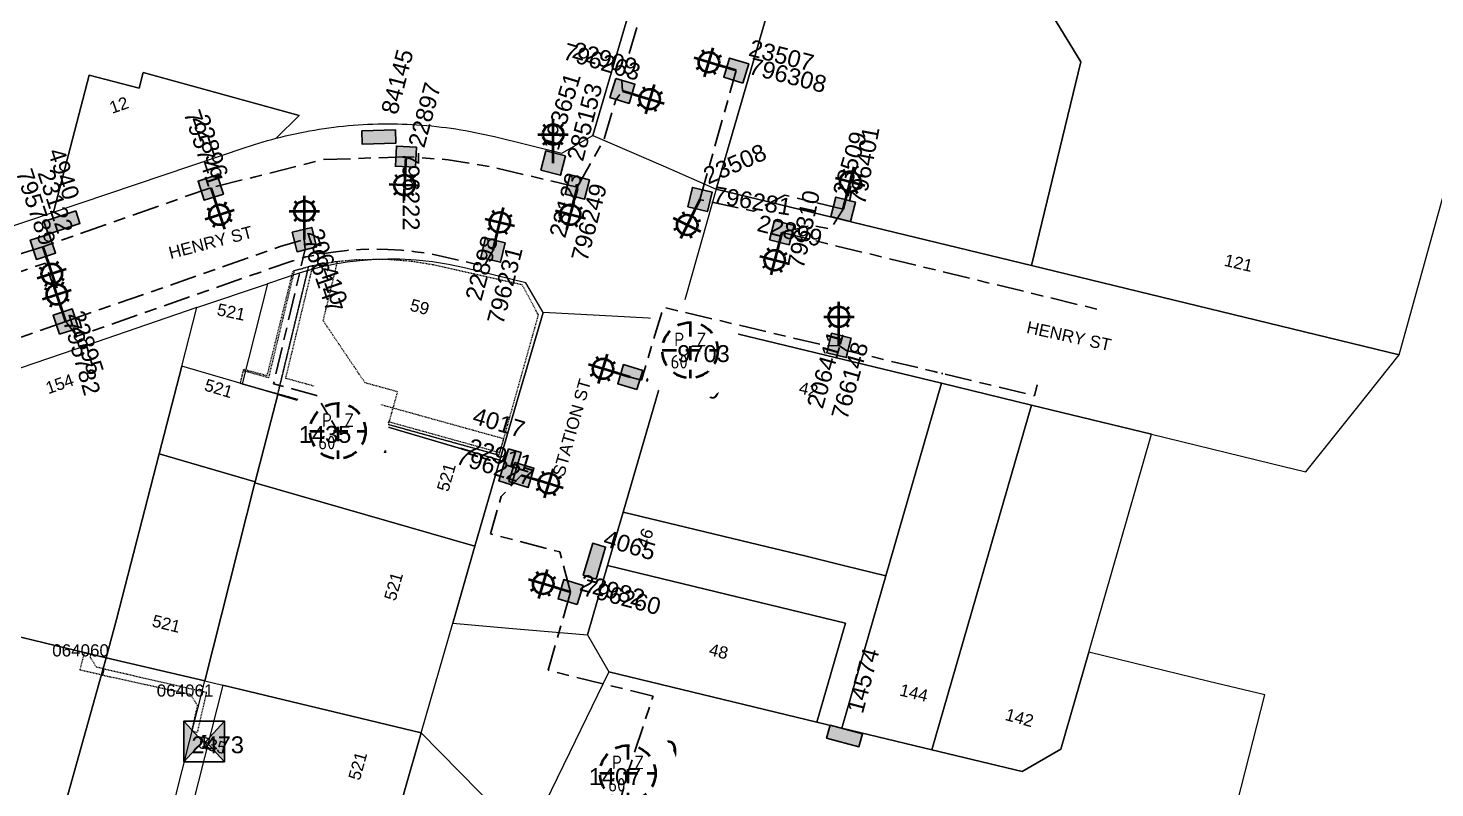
# Model space of a CAD drawing. Header units: metres. Extents: x 285841 to 287079, y 6262591 to 6263353.
# Drawn here: x 286453.1 to 286661.3, y 6262891 to 6263003.4 of the extents above; entities that cross this region are included whole.
import ezdxf
from ezdxf.enums import TextEntityAlignment as Align

# ---------------------------------------------------------------- set-up
doc = ezdxf.new("R2010")
doc.units = ezdxf.units.M
for name, pattern in [('Cable Exist UG', [8.2, 4, -1.2, 1.8, -1.2]), ('Dash', [5, 3, -2]), ('DASHED', [0.75, 0.5, -0.25]), ('HIDDEN2', [0.1875, 0.125, -0.0625])]:
    doc.linetypes.add(name, pattern=pattern)
doc.layers.get('0').update_dxf_attribs({"color": 6})
for name, color, linetype in [('_User SL', 2, 'Continuous'), ('Equip_SL_EXT', 7, 'Continuous'), ('Equip_SP_SL_EXT', 7, 'Continuous'), ('Sub_SP_EXT', 7, 'Continuous'), ('SupportsUG_SP_LV_EXT', 7, 'Continuous'), ('SupportsUG_SP_LV_SL_EXT', 7, 'Continuous')]:
    doc.layers.add(name, color=color, linetype=linetype)
for name, color, linetype, lineweight in [('Cadastre Land Parcels_SP_EXT', 96, 'Continuous', 15), ('Cadastre Other Property_SP_EXT', 96, 'DASHED', 15), ('Cadastre Roads_SP_EXT', 54, 'Continuous', 15)]:
    doc.layers.add(name, color=color, linetype=linetype, lineweight=lineweight)
doc.styles.add('COLUMN_LABEL', font='arial.ttf')
doc.styles.add('iecARIAL', font='arial.ttf', dxfattribs={"height": 2})
doc.styles.add('IESYMBOL1', font='isocp.shx')
doc.styles.add('POLE_LABEL', font='arial.ttf', dxfattribs={"height": 2})
doc.styles.add('SLCP_LABEL', font='arial.ttf', dxfattribs={"height": 3.5})
doc.styles.get("Standard").update_dxf_attribs({"font": 'arial.ttf'})

# ---------------------------------------------------------------- blocks, each defined once
blk = doc.blocks.new('SUB_PADMOUNT_EXT')
for points in [[(0, 0), (-3.84, 1.92), (-3.84, -1.92)], [(0, 0), (3.84, 1.92), (3.84, -1.92)]]:
    blk.add_hatch(color=256).paths.add_polyline_path(points)
for p, q in [((3.84, 1.92), (-3.84, -1.92)), ((-3.84, 1.92), (3.84, -1.92))]:
    blk.add_line(p, q)
blk.add_lwpolyline([(-3.84, -1.92), (3.84, -1.92), (3.84, 1.92), (-3.84, 1.92)], close=True)
for tag, height, flags, p in [('ASSET_NUM', 3.5, 8, (2, 2)), ('STREET_CODE', 0.2, 9, (1.5, 0)), ('CONSTRUCTED_VOLTAGE', 0.2, 9, (1.5, -0.2)), ('OPERATING_VOLTAGE', 0.2, 9, (1.5, -0.6)), ('ORIENTATION', 0.2, 9, (1.5, -0.8)), ('OWNED_BY', 0.2, 9, (1.5, -1)), ('OPERATED_BY', 0.2, 9, (1.5, -1.2)), ('SECONDARY_VOLTAGE', 0.2, 9, (1.5, -1.6)), ('STATE', 0.2, 9, (1.5, -1.8)), ('NO_PHASES', 0.2, 9, (1.5, -0.4)), ('MAINTAINED_BY', 0.2, 9, (1.5, -1.4)), ('PARENT', 0.2, 9, (1.5, -2)), ('SUBSTATION_TYPE', 0.2, 9, (1.5, -2.2)), ('STREETNAME', 0.2, 9, (1.5, -3)), ('SUBURB', 0.2, 9, (1.5, -3.2)), ('Z', 0.2, 1, (1.5, -3.6)), ('USAGE', 0.2, 9, (1.5, -2.4)), ('LEGEND', 0.2, 9, (1.5, -2.6)), ('LOCATION', 0.2, 9, (1.5, -2.8)), ('NOTES', 0.2, 9, (1.5, -3.4))]:
    blk.add_attdef(tag, text='', height=height, dxfattribs=dict(flags=flags)).set_placement(p, align=Align.MIDDLE_LEFT)
blk = doc.blocks.new('SUB_INDOOR_EXT')
h = blk.add_hatch(color=256)
h.paths.add_polyline_path([(3, 3), (0.24, 0), (3, -3)])
h.paths.add_polyline_path([(-3, -3), (-0.24, 0), (-3, 3)])
at = {"color": 7}
for p, q in [((-0.27, 0.81), (0.27, 0.81)), ((0, 0.81), (0, -0.81)), ((-0.27, -0.81), (0.27, -0.81))]:
    blk.add_line(p, q, dxfattribs=at)
blk.add_line((1.92, -2.26), (1.92, -2.26, 0))
for points in [[(-3, -3), (-0.24, 0), (-3, 3)], [(-3, -3), (3, -3), (3, 3), (-3, 3)], [(3, 3), (0.24, 0), (3, -3)]]:
    blk.add_lwpolyline(points, close=True)
for tag, height, flags, p in [('ASSET_NUM', 2.5, 8, (2, 2)), ('STREET_CODE', 0.2, 9, (1.5, 0)), ('CONSTRUCTED_VOLTAGE', 0.2, 9, (1.5, -0.2)), ('OPERATING_VOLTAGE', 0.2, 9, (1.5, -0.6)), ('ORIENTATION', 0.2, 9, (1.5, -0.8)), ('OWNED_BY', 0.2, 9, (1.5, -1)), ('OPERATED_BY', 0.2, 9, (1.5, -1.2)), ('SECONDARY_VOLTAGE', 0.2, 9, (1.5, -1.6)), ('STATE', 0.2, 9, (1.5, -1.8)), ('NO_PHASES', 0.2, 9, (1.5, -0.4)), ('MAINTAINED_BY', 0.2, 9, (1.5, -1.4)), ('PARENT', 0.2, 9, (1.5, -2)), ('SUBSTATION_TYPE', 0.2, 9, (1.5, -2.2)), ('STREETNAME', 0.2, 9, (1.5, -3)), ('SUBURB', 0.2, 9, (1.5, -3.2)), ('Z', 0.2, 1, (1.5, -3.6)), ('USAGE', 0.2, 9, (1.5, -2.4)), ('LEGEND', 0.2, 9, (1.5, -2.6)), ('LOCATION', 0.2, 9, (1.5, -2.8)), ('NOTES', 0.2, 9, (1.5, -3.4))]:
    blk.add_attdef(tag, text='', height=height, dxfattribs=dict(flags=flags)).set_placement(p, align=Align.MIDDLE_LEFT)
blk = doc.blocks.new('COLUMN_EXT')
blk.add_hatch(color=256).paths.add_polyline_path([(-1.49, 1.48), (-1.49, -1.49), (1.48, -1.49), (1.48, 1.48)])
blk.add_lwpolyline([(-1.49, -1.49), (1.48, -1.49), (1.48, 1.48), (-1.49, 1.48)], close=True)
for tag, height, style, flags, p in [('ASSET_NUM', 2.5, 'COLUMN_LABEL', 8, (2, 2)), ('STRUCTURE_PLANT_NUMBER', 0.2, 'POLE_LABEL', 9, (1.81, 0.03)), ('STREET_CODE', 0.2, 'COLUMN_LABEL', 9, (1.81, -0.2))]:
    blk.add_attdef(tag, text='', height=height, dxfattribs=dict(style=style, flags=flags)).set_placement(p, align=Align.MIDDLE_LEFT)
at = {"flags": 9}
for tag, p in [('COLUMN_TYPE', (1.81, -0.4)), ('OWNED_BY', (1.81, -0.6)), ('STATE', (1.81, -0.8)), ('USAGE', (1.81, -1)), ('STREETNAME', (1.81, -1.6)), ('SUBURB', (1.81, -1.8)), ('LEGEND', (1.81, -1.2)), ('LOCATION', (1.81, -1.4)), ('NOTES', (1.81, -2))]:
    blk.add_attdef(tag, text='', height=0.2, dxfattribs=at).set_placement(p, align=Align.MIDDLE_LEFT)
at = {"flags": 1}
blk.add_attdef('Z', (1.81, -2.35), '', height=0.2, dxfattribs=at)
blk = doc.blocks.new('PILLAR_EXT')
blk.add_hatch(color=256).paths.add_polyline_path([(-2.475, 0.99), (-2.475, -0.99), (2.475, -0.99), (2.475, 0.99)])
blk.add_lwpolyline([(-2.475, -0.99), (2.475, -0.99), (2.475, 0.99), (-2.475, 0.99)], close=True)
at = {"style": 'iecARIAL', "flags": 8}
blk.add_attdef('ASSET_NUM', (1.5, 3.5), '', height=2.5, dxfattribs=at)
for tag, p, flags in [('OWNED_BY', (0, -0.2), 9), ('STATE', (0, -0.4), 9), ('SUPPORT_TYPE', (0, -0.6), 9), ('STREETNAME', (0, -1.8), 9), ('SUBURB', (0, -2), 1), ('USAGE', (0, -0.8), 9), ('LEGEND', (0, -1), 9), ('LOCATION', (0, -1.2), 9), ('NOTES', (0, -1.4), 9), ('PARENT', (0, -1.6), 9)]:
    blk.add_attdef(tag, p, '', height=0.2, dxfattribs=dict(flags=flags))
blk = doc.blocks.new('SL_LANTERN_EXT')
at = {"lineweight": 40}
for p, q in [((0, 1.97), (0, 6.47)), ((-2.25, 4.22), (2.25, 4.22)), ((-1.46, 5.68), (-1.06, 5.28)), ((1.46, 5.68), (1.06, 5.28)), ((-1.46, 2.76), (-1.06, 3.16)), ((0, 0), (0, 2.72)), ((1.46, 2.76), (1.06, 3.16))]:
    blk.add_line(p, q, dxfattribs=at)
blk.add_circle((0, 4.22), 1.5, dxfattribs=at)
at = {"style": 'iecARIAL', "flags": 8}
blk.add_attdef('ASSET_NUM', (1.5, 1.5), '', height=2.5, dxfattribs=at)
for tag, p, height, flags in [('OPERATING_VOLTAGE', (0.98, -1.65), 0.2, 9), ('ORIENTATION', (0.98, -1.85), 0.2, 9), ('OWNED_BY', (0.98, -2.05), 0.2, 9), ('STATE', (0.98, -2.25), 0.2, 9), ('CONSTRUCTED_VOLTAGE', (0.98, -0.65), 0.2, 9), ('CONTROL_TYPE', (0.98, -0.85), 0.2, 9), ('LANTERN_PURPOSE', (0.98, -1.05), 0.2, 9), ('LANTERN_TYPE', (0.98, -1.25), 0.2, 9), ('NO_PHASES', (0.98, -1.45), 0.2, 9), ('LNUMBER', (2.18, -3.25), 2.5, 8), ('USAGE', (0.98, -2.45), 0.2, 9), ('CEXIST', (0.98, -2.65), 0.2, 9), ('CNEW', (0.98, -2.85), 0.2, 9), ('CNUMBER', (0.98, -3.05), 0.2, 9), ('CREMOVE', (0.98, -3.25), 0.2, 9), ('CREPLACE', (0.98, -3.45), 0.2, 9), ('LKINGHEIGHT', (0.98, -3.65), 0.2, 9), ('LBRACKET', (0.98, -3.85), 0.2, 9), ('LBRACKETVOCAB', (0.98, -4.05), 0.2, 9), ('LCATEGORY', (0.98, -4.25), 0.2, 9), ('LCHARGE1', (0.98, -4.45), 0.2, 9), ('LCHARGE1PERCENT', (0.98, -4.65), 0.2, 9), ('LCHARGE2', (0.98, -4.85), 0.2, 9), ('LCHARGE2PERCENT', (0.98, -5.05), 0.2, 9), ('LCHARGE3', (0.98, -5.25), 0.2, 9), ('LCHARGE3PERCENT', (0.98, -5.45), 0.2, 9), ('LEXIST', (0.98, -5.65), 0.2, 9), ('LLAMP', (0.98, -5.85), 0.2, 9), ('LLAMPVOCAB', (0.98, -6.05), 0.2, 9), ('LMAST', (0.98, -6.25), 0.2, 9), ('LMASTVOCAB', (0.98, -6.45), 0.2, 9), ('LNEW', (0.98, -6.65), 0.2, 9), ('LANTNUMBER', (0.98, -6.85), 0.2, 9), ('LOUTREACH', (0.98, -7.25), 0.2, 9), ('LOUTREACHVOCAB', (0.98, -7.45), 0.2, 9), ('LRATECODE', (0.98, -7.65), 0.2, 9), ('LREMOVE', (0.98, -7.85), 0.2, 9), ('LREPLACE', (0.98, -8.05), 0.2, 9), ('LTYPE', (0.98, -8.25), 0.2, 9), ('LTYPEVOCAB', (0.98, -8.45), 0.2, 9), ('STREETNAME', (0.98, -9.25), 0.2, 9), ('SUBURB', (0.98, -9.45), 0.2, 1), ('LEGEND', (0.98, -8.65), 0.2, 9), ('LOCATION', (0.98, -8.85), 0.2, 9), ('NOTES', (0.98, -9.05), 0.2, 9)]:
    blk.add_attdef(tag, p, '', height=height, dxfattribs=dict(flags=flags))
blk = doc.blocks.new('SLCP_ZELL_EXT')
blk.add_wipeout([(-0.24, 7.5), (-0.71, 7.47), (-1.17, 7.41), (-1.64, 7.32), (-2.09, 7.21), (-2.54, 7.06), (-2.98, 6.89), (-3.41, 6.69), (-3.82, 6.46), (-4.22, 6.21), (-4.6, 5.93), (-4.96, 5.63), (-5.31, 5.31), (-5.63, 4.96), (-5.93, 4.6), (-6.21, 4.22), (-6.46, 3.82), (-6.69, 3.41), (-6.89, 2.98), (-7.06, 2.54), (-7.21, 2.09), (-7.32, 1.64), (-7.41, 1.17), (-7.47, 0.71), (-7.5, 0.24), (-7.5, -0.24), (-7.47, -0.71), (-7.41, -1.17), (-7.32, -1.64), (-7.21, -2.09), (-7.06, -2.54), (-6.89, -2.98), (-6.69, -3.41), (-6.46, -3.82), (-6.21, -4.22), (-5.93, -4.6), (-5.63, -4.96), (-5.31, -5.31), (-4.96, -5.63), (-4.6, -5.93), (-4.22, -6.21), (-3.82, -6.46), (-3.41, -6.69), (-2.98, -6.89), (-2.54, -7.06), (-2.09, -7.21), (-1.64, -7.32), (-1.17, -7.41), (-0.71, -7.47), (-0.24, -7.5), (0.24, -7.5), (0.71, -7.47), (1.17, -7.41), (1.64, -7.32), (2.09, -7.21), (2.54, -7.06), (2.98, -6.89), (3.41, -6.69), (3.82, -6.46), (4.22, -6.21), (4.6, -5.93), (4.96, -5.63), (5.31, -5.31), (5.63, -4.96), (5.93, -4.6), (6.21, -4.22), (6.46, -3.82), (6.69, -3.41), (6.89, -2.98), (7.06, -2.54), (7.21, -2.09), (7.32, -1.64), (7.41, -1.17), (7.47, -0.71), (7.5, -0.24), (7.5, 0.24), (7.47, 0.71), (7.41, 1.17), (7.32, 1.64), (7.21, 2.09), (7.06, 2.54), (6.89, 2.98), (6.69, 3.41), (6.46, 3.82), (6.21, 4.22), (5.93, 4.6), (5.63, 4.96), (5.31, 5.31), (4.96, 5.63), (4.6, 5.93), (4.22, 6.21), (3.82, 6.46), (3.41, 6.69), (2.98, 6.89), (2.54, 7.06), (2.09, 7.21), (1.64, 7.32), (1.17, 7.41), (0.71, 7.47), (0.24, 7.5)])
at = {"linetype": 'Dash', "lineweight": 40, "ltscale": 0.7}
for p, q in [((0, 4.11), (0, -4.11)), ((-4.11, 0), (4.11, 0))]:
    blk.add_line(p, q, dxfattribs=at)
blk.add_circle((0, 0), 4.11, dxfattribs=at)
at = {"lineweight": 40, "style": 'IESYMBOL1'}
for s, p in [('P', (-1.6, 0)), ('Z', (1.7, 0)), ('60', (-1.61, -3.31))]:
    blk.add_text(s, height=2, dxfattribs=at).set_placement(p, align=Align.BOTTOM_CENTER)
at = {"style": 'SLCP_LABEL'}
for tag, height, flags, p in [('ASSET_NUM', 2.5, 8, (2, 2)), ('STREET_CODE', 0.2, 9, (0, -0.2))]:
    blk.add_attdef(tag, text='', height=height, dxfattribs=dict(at, flags=flags)).set_placement(p, align=Align.MIDDLE_LEFT)
at = {"flags": 1}
blk.add_attdef('Z', (0, 0), '', height=0.2, dxfattribs=at)
at = {"flags": 9}
for tag, p in [('CONSTRUCTED_VOLTAGE', (0, -0.4)), ('CONTROL_TYPE', (0, -0.6)), ('OPERATING_VOLTAGE', (0, -1)), ('ORIENTATION', (0, -1.2)), ('OWNED_BY', (0, -1.4)), ('STATE', (0, -2)), ('NO_PHASES', (0, -0.8)), ('USAGE', (0, -1.6)), ('LOCATION', (0, -1.8)), ('NOTES', (0, -2.2))]:
    blk.add_attdef(tag, text='', height=0.2, dxfattribs=at).set_placement(p, align=Align.MIDDLE_LEFT)

msp = doc.modelspace()

# ---------------------------------------------------------------- linework, layer by layer
at = {"layer": '_User SL', "linetype": 'Cable Exist UG', "flags": 128}
for points in [[(286550.18, 6263026.94), (286549.75, 6263026.62), (286549.75, 6263026.62), (286548.62, 6263022.5), (286540.95, 6262995.81), (286541.03, 6262994.08)], [(286552.51, 6262978.02), (286557.87, 6262997.1)], [(286534.34, 6262979.85), (286538.28, 6262986.81), (286540.07, 6262992.78), (286541.03, 6262994.08)], [(286508.98, 6262984.35), (286496.59, 6262983.91), (286486.68, 6262981.37), (286480.09, 6262979.77)], [(286534.34, 6262979.85), (286521.64, 6262982.83), (286515.26, 6262983.9), (286508.98, 6262984.35)], [(286480.09, 6262979.77), (286455.25, 6262971.03)], [(286573.71, 6262976.58), (286565.07, 6262978.65), (286560.42, 6262976.3), (286552.51, 6262978.02)], [(286564.62, 6262973.12), (286569.02, 6262974.21), (286571.81, 6262973.64), (286573.71, 6262976.58)], [(286458.64, 6262959.96), (286490.38, 6262971.05), (286493.94, 6262972.09)], [(286564.62, 6262973.12), (286611.79, 6262961.67)], [(286455.25, 6262971.03), (286426.3, 6262961.83)], [(286458.64, 6262959.96), (286460.28, 6262957.79), (286460.28, 6262957.79), (286477.27, 6262963.74), (286487.5, 6262967.29), (286488.77, 6262967.74), (286488.77, 6262967.74), (286492.25, 6262968.97), (286493.21, 6262969.18), (286494.17, 6262969.52), (286496.21, 6262969.93), (286498.21, 6262970.25), (286500.23, 6262970.48), (286502.26, 6262970.63), (286504.29, 6262970.68), (286506.33, 6262970.64), (286508.35, 6262970.52), (286510.37, 6262970.3), (286512.38, 6262970), (286514.38, 6262969.61), (286516.31, 6262969.14), (286520.56, 6262968.18), (286521.88, 6262970.54)], [(286426.3, 6262961.83), (286429.92, 6262959.72), (286455.62, 6262968.62), (286458.64, 6262959.96)], [(286458.64, 6262959.96), (286431.3, 6262950.42)], [(286573.07, 6262956.43), (286574.18, 6262955.67), (286574.18, 6262955.67), (286587.19, 6262952.56), (286588.35, 6262952.29), (286588.35, 6262952.29), (286602.01, 6262949), (286602.64, 6262951.54)], [(286533.35, 6262919.94), (286531.76, 6262925.88), (286521.5, 6262928.56), (286523.09, 6262934.07), (286526.09, 6262937.26)]]:
    msp.add_lwpolyline(points, dxfattribs=at)
at = {"layer": 'Cadastre Land Parcels_SP_EXT', "linetype": 'Continuous'}
msp.add_lwpolyline([(286422.45, 6262964.57), (286456.84, 6262976.16), (286462.12, 6262996.41), (286469.49, 6262994.47), (286470.1, 6262996.83), (286493.21, 6262990.43), (286489.77, 6262987.08), (286490.47, 6262987.26), (286491.18, 6262987.43), (286491.88, 6262987.59), (286492.59, 6262987.75), (286493.3, 6262987.9), (286494.01, 6262988.04), (286494.73, 6262988.17), (286495.44, 6262988.29), (286496.16, 6262988.41), (286496.51, 6262988.47), (286496.87, 6262988.52), (286497.59, 6262988.62), (286498.31, 6262988.71), (286499.03, 6262988.8), (286499.75, 6262988.88), (286500.11, 6262988.91), (286500.47, 6262988.95), (286501.2, 6262989.01), (286501.92, 6262989.06), (286502.64, 6262989.11), (286503.37, 6262989.14), (286504.09, 6262989.17), (286504.82, 6262989.19), (286505.54, 6262989.21), (286506.27, 6262989.21), (286506.99, 6262989.21), (286507.72, 6262989.2), (286508.45, 6262989.18), (286509.17, 6262989.15), (286509.89, 6262989.12), (286510.62, 6262989.08), (286511.34, 6262989.03), (286512.07, 6262988.97), (286512.79, 6262988.9), (286513.51, 6262988.83), (286514.23, 6262988.74), (286514.95, 6262988.65), (286515.67, 6262988.56), (286516.39, 6262988.45), (286517.1, 6262988.34), (286517.82, 6262988.21), (286518.53, 6262988.08), (286519.24, 6262987.95), (286519.95, 6262987.8), (286520.66, 6262987.65), (286521.37, 6262987.49), (286522.08, 6262987.32), (286532.06, 6262984.87), (286536.64, 6262987.51), (286567.38, 6263091.98)], dxfattribs=at)
for points in [[(286554.92, 6262979.57), (286601.58, 6262968.24), (286608.89, 6262998.37), (286597.7, 6263016.74), (286589.93, 6263018.62), (286595, 6263039.54), (286573.87, 6263044.67), (286554.92, 6262979.57)], [(286589.93, 6263018.62), (286597.7, 6263016.74), (286608.89, 6262998.37), (286601.58, 6262968.24), (286656, 6262955.04), (286674.08, 6263020.35), (286660.23, 6263023.71), (286629.9, 6263031.07), (286595, 6263039.54), (286589.93, 6263018.62)], [(286470.1, 6262996.83), (286469.49, 6262994.47), (286462.12, 6262996.41), (286456.84, 6262976.16), (286485.33, 6262985.76), (286485.96, 6262985.96), (286486.59, 6262986.17), (286487.22, 6262986.36), (286487.86, 6262986.55), (286488.49, 6262986.73), (286489.13, 6262986.91), (286489.77, 6262987.08), (286493.21, 6262990.43), (286470.1, 6262996.83)], [(286526.75, 6262965.7), (286517.64, 6262967.91), (286515.28, 6262968.42), (286512.91, 6262968.8), (286510.51, 6262969.06), (286508.11, 6262969.19), (286506.3, 6262969.21), (286504.5, 6262969.16), (286502.1, 6262968.97), (286500.31, 6262968.75), (286498.53, 6262968.46), (286496.17, 6262967.96), (286493.84, 6262967.34), (286492.12, 6262966.79), (286491.24, 6262966.49), (286488.52, 6262965.56), (286484.75, 6262950.75), (286490.03, 6262949.24), (286490.01, 6262949.19), (286522.91, 6262939.46), (286525.57, 6262948.57), (286529.28, 6262961.32), (286526.75, 6262965.7)], [(286484.75, 6262950.75), (286475.81, 6262953.38), (286478.04, 6262962.02), (286488.52, 6262965.56), (286484.75, 6262950.75)], [(286466.14, 6262915.87), (286472.46, 6262940.38), (286475.81, 6262953.38), (286478.04, 6262962.02), (286460.14, 6262955.9), (286437.7, 6262948.25), (286432.13, 6262924.74), (286430.51, 6262918.4), (286449.11, 6262913.95), (286464.6, 6262910.24), (286466.14, 6262915.87)], [(286588.25, 6262950.85), (286549.41, 6262960.23), (286541.12, 6262931.77), (286561.23, 6262926.93), (286568.01, 6262925.3), (286573.96, 6262923.84), (286580.03, 6262922.36), (286588.25, 6262950.85)], [(286484.75, 6262950.75), (286475.81, 6262953.38), (286472.46, 6262940.38), (286486.68, 6262936.24), (286490.01, 6262949.19), (286490.03, 6262949.24), (286484.75, 6262950.75)], [(286601.58, 6262947.61), (286588.25, 6262950.85), (286580.03, 6262922.36), (286573.52, 6262899.82), (286586.85, 6262896.6), (286601.58, 6262947.61)], [(286522.91, 6262939.46), (286490.01, 6262949.19), (286486.68, 6262936.24), (286486.65, 6262936.11), (286519.2, 6262926.73), (286522.91, 6262939.46)], [(286610.04, 6262911.05), (286619.35, 6262943.29), (286601.58, 6262947.61), (286586.85, 6262896.6), (286600.18, 6262893.38), (286605.9, 6262896.7), (286610.04, 6262911.05)], [(286486.65, 6262936.11), (286486.68, 6262936.24), (286472.46, 6262940.38), (286466.14, 6262915.87), (286464.6, 6262910.24), (286479.24, 6262906.8), (286486.65, 6262936.11)], [(286515.92, 6262915.35), (286519.2, 6262926.73), (286486.65, 6262936.11), (286479.24, 6262906.8), (286481.9, 6262906.16), (286511.25, 6262899.1), (286515.92, 6262915.35)], [(286580.03, 6262922.36), (286573.96, 6262923.84), (286568.01, 6262925.3), (286561.23, 6262926.93), (286541.12, 6262931.77), (286538.82, 6262923.87), (286574.04, 6262915.35), (286569.81, 6262900.71), (286573.52, 6262899.82), (286580.03, 6262922.36)], [(286538.82, 6262923.87), (286535.84, 6262913.63), (286539, 6262908.17), (286569.81, 6262900.71), (286574.04, 6262915.35), (286538.82, 6262923.87)], [(286458.26, 6262887.49), (286464.6, 6262910.24), (286449.11, 6262913.95), (286441.86, 6262886.29), (286436.55, 6262863.62), (286451.39, 6262860.14), (286458.26, 6262887.49)], [(286474.75, 6262889.08), (286479.24, 6262906.8), (286464.6, 6262910.24), (286458.26, 6262887.49), (286451.39, 6262860.14), (286466.52, 6262856.58), (286474.75, 6262889.08)], [(286477.42, 6262888.45), (286474.75, 6262889.08), (286479.24, 6262906.8), (286481.9, 6262906.16), (286477.42, 6262888.45)], [(286511.25, 6262899.1), (286481.9, 6262906.16), (286477.42, 6262888.45), (286506.2, 6262881.59), (286511.25, 6262899.1)]]:
    msp.add_lwpolyline(points, close=True, dxfattribs=at)
at = {"layer": 'Cadastre Other Property_SP_EXT', "linetype": 'HIDDEN2'}
for points in [[(286484.44, 6262950.84), (286522.79, 6262940.21), (286523.47, 6262942.61), (286491.2, 6262951.56), (286495.21, 6262968.19), (286494.57, 6262968.08), (286492.23, 6262967.38), (286488.41, 6262951.94), (286484.95, 6262952.88), (286484.44, 6262950.84)], [(286484.44, 6262950.84), (286490.03, 6262949.29), (286494.57, 6262968.08), (286493.62, 6262967.74), (286492.47, 6262967.49), (286488.65, 6262951.65), (286484.9, 6262952.69), (286484.44, 6262950.84)], [(286494.57, 6262968.08), (286490.03, 6262949.29), (286522.79, 6262940.21), (286528.6, 6262960.93), (286526.21, 6262965.38), (286516.26, 6262967.62), (286513.01, 6262968.35), (286509.82, 6262968.86), (286506.02, 6262969.16), (286501.44, 6262969.07), (286498.47, 6262968.78), (286494.57, 6262968.08)], [(286494.57, 6262968.08), (286490.03, 6262949.29), (286506.42, 6262944.75), (286507.76, 6262949.57), (286502.94, 6262950.9), (286496.75, 6262960.07), (286498.86, 6262968.82), (286498.47, 6262968.78), (286495.21, 6262968.19), (286494.57, 6262968.08)], [(286490.03, 6262949.29), (286506.26, 6262944.79), (286506.36, 6262945.18), (286522.9, 6262940.59), (286523.47, 6262942.61), (286491.2, 6262951.56), (286495.22, 6262968.21), (286494.57, 6262968.08), (286490.03, 6262949.29)], [(286462.38, 6262910.69), (286461.36, 6262910.92), (286460.73, 6262908.45), (286464.09, 6262907.71), (286464.32, 6262908.58), (286463.18, 6262908.84), (286462.29, 6262910.29), (286462.38, 6262910.69)], [(286464.3, 6262908.55), (286464.09, 6262907.67), (286477.07, 6262904.83), (286478.12, 6262903.18), (286477.25, 6262899.41), (286478.14, 6262899.21), (286479.5, 6262905.07), (286464.3, 6262908.55)]]:
    msp.add_lwpolyline(points, close=True, dxfattribs=at)
at = {"layer": 'Cadastre Roads_SP_EXT', "linetype": 'Continuous'}
for points in [[(286573.87, 6263044.67), (286582.54, 6263074.46), (286567.38, 6263091.98), (286536.64, 6262987.51), (286547.05, 6262982.99), (286554.92, 6262979.57), (286573.87, 6263044.67)], [(286601.58, 6262968.24), (286554.92, 6262979.57), (286552.13, 6262969.78), (286549.41, 6262960.23), (286588.25, 6262950.85), (286601.58, 6262947.61), (286619.35, 6262943.29), (286637.12, 6262938.98), (286642.16, 6262937.75), (286649.66, 6262947.12), (286656, 6262955.04), (286601.58, 6262968.24)], [(286549.41, 6262960.23), (286537.65, 6262960.87), (286529.28, 6262961.32), (286525.57, 6262948.57), (286522.91, 6262939.46), (286519.2, 6262926.73), (286515.92, 6262915.35), (286524.22, 6262914.63), (286535.84, 6262913.63), (286538.82, 6262923.87), (286541.12, 6262931.77), (286549.41, 6262960.23)], [(286627.81, 6262906.73), (286610.04, 6262911.05), (286605.9, 6262896.7), (286600.18, 6262893.38), (286586.85, 6262896.6), (286573.52, 6262899.82), (286569.81, 6262900.71), (286539, 6262908.17), (286533.18, 6262896.17), (286526.9, 6262883.21), (286537.79, 6262880.62), (286548.22, 6262878.13), (286559.17, 6262875.52), (286579.54, 6262870.69), (286587.12, 6262868.86), (286593.63, 6262867.25), (286594.82, 6262866.98), (286599.79, 6262865.86), (286605.79, 6262864.42), (286617.36, 6262861.63), (286624.62, 6262859.88), (286630.28, 6262881.95), (286636.1, 6262904.72), (286627.81, 6262906.73)], [(286526.9, 6262883.21), (286519.83, 6262890.39), (286511.25, 6262899.1), (286506.2, 6262881.59), (286496.92, 6262849.38), (286504.81, 6262847.33), (286515.72, 6262844.49), (286526.9, 6262883.21)]]:
    msp.add_lwpolyline(points, close=True, dxfattribs=at)

# ---------------------------------------------------------------- block references
at = {"layer": 'Equip_SP_SL_EXT'}
ref = msp.add_blockref('SL_LANTERN_EXT', (286541.03, 6262994.08), dxfattribs=dict(at, rotation=253.2637558834485))
ref.add_attrib('ASSET_NUM', '22909', dxfattribs={"layer": '0', "height": 2.5, "rotation": 343.6068, "style": 'iecARIAL'}).set_placement((286542.53, 6262995.58), align=Align.BOTTOM_RIGHT)
ref = msp.add_blockref('SL_LANTERN_EXT', (286557.87, 6262997.1), dxfattribs=dict(at, rotation=73.23046329604132))
ref.add_attrib('ASSET_NUM', '23507', dxfattribs={"layer": '0', "height": 2.5, "rotation": 345.6933, "style": 'iecARIAL'}).set_placement((286559.37, 6262998.6), align=Align.BOTTOM_LEFT)
ref = msp.add_blockref('SL_LANTERN_EXT', (286508.98, 6262984.35), dxfattribs=dict(at, rotation=177.1749426245463))
ref.add_attrib('ASSET_NUM', '22897', dxfattribs={"layer": '0', "height": 2.5, "rotation": 74.8942, "style": 'iecARIAL'}).set_placement((286510.48, 6262985.85), align=Align.MIDDLE_LEFT)
ref = msp.add_blockref('SL_LANTERN_EXT', (286530.77, 6262983.41), dxfattribs=at)
ref.add_attrib('ASSET_NUM', '193651', dxfattribs={"layer": '0', "height": 2.5, "rotation": 73.2437, "style": 'iecARIAL'}).set_placement((286532.27, 6262984.91), align=Align.BOTTOM_LEFT)
ref = msp.add_blockref('SL_LANTERN_EXT', (286480.09, 6262979.77), dxfattribs=dict(at, rotation=198.2168085673519))
ref.add_attrib('ASSET_NUM', '22896', dxfattribs={"layer": '0', "height": 2.5, "rotation": 288.2533, "style": 'iecARIAL'}).set_placement((286481.59, 6262981.27), align=Align.MIDDLE_RIGHT)
ref = msp.add_blockref('SL_LANTERN_EXT', (286552.51, 6262978.02), dxfattribs=dict(at, rotation=153.438892925588))
ref.add_attrib('ASSET_NUM', '23508', dxfattribs={"layer": '0', "height": 2.5, "rotation": 23.5312, "style": 'iecARIAL'}).set_placement((286554.01, 6262979.52), align=Align.BOTTOM_LEFT)
ref = msp.add_blockref('SL_LANTERN_EXT', (286573.71, 6262976.58), dxfattribs=dict(at, rotation=345.6933438958333))
ref.add_attrib('ASSET_NUM', '23509', dxfattribs={"layer": '0', "height": 2.5, "rotation": 73.404, "style": 'iecARIAL'}).set_placement((286575.21, 6262978.08), align=Align.BOTTOM_LEFT)
ref = msp.add_blockref('SL_LANTERN_EXT', (286455.25, 6262971.03), dxfattribs=dict(at, rotation=198.2171085607339))
ref.add_attrib('ASSET_NUM', '23122', dxfattribs={"layer": '0', "height": 2.5, "rotation": 288.2533, "style": 'iecARIAL'}).set_placement((286456.75, 6262972.53), align=Align.BOTTOM_RIGHT)
ref = msp.add_blockref('SL_LANTERN_EXT', (286534.34, 6262979.85), dxfattribs=dict(at, rotation=165.61078993233))
ref.add_attrib('ASSET_NUM', '23123', dxfattribs={"layer": '0', "height": 2.5, "rotation": 74.7053, "style": 'iecARIAL'}).set_placement((286535.84, 6262981.35), align=Align.BOTTOM_RIGHT)
ref = msp.add_blockref('SL_LANTERN_EXT', (286493.97, 6262972.09), dxfattribs=at)
ref.add_attrib('ASSET_NUM', '206410', dxfattribs={"layer": '0', "height": 2.5, "rotation": 288.9641, "style": 'iecARIAL'}).set_placement((286495.47, 6262973.59), align=Align.MIDDLE_LEFT)
ref = msp.add_blockref('SL_LANTERN_EXT', (286521.88, 6262970.54), dxfattribs=dict(at, rotation=346.2228569387841))
ref.add_attrib('ASSET_NUM', '22898', dxfattribs={"layer": '0', "height": 2.5, "rotation": 74.9419, "style": 'iecARIAL'}).set_placement((286523.38, 6262972.04), align=Align.BOTTOM_RIGHT)
ref = msp.add_blockref('SL_LANTERN_EXT', (286564.62, 6262973.12), dxfattribs=dict(at, rotation=165.6207940886645))
ref.add_attrib('ASSET_NUM', '22899', dxfattribs={"layer": '0', "height": 2.5, "rotation": 345.6933, "style": 'iecARIAL'}).set_placement((286566.12, 6262974.62), align=Align.TOP_CENTER)
ref = msp.add_blockref('SL_LANTERN_EXT', (286458.64, 6262959.96), dxfattribs=dict(at, rotation=18.21232750220998))
ref.add_attrib('ASSET_NUM', '22895', dxfattribs={"layer": '0', "height": 2.5, "rotation": 288.1017, "style": 'iecARIAL'}).set_placement((286460.14, 6262961.46), align=Align.MIDDLE_LEFT)
ref = msp.add_blockref('SL_LANTERN_EXT', (286573.07, 6262956.43), dxfattribs=at)
ref.add_attrib('ASSET_NUM', '206411', dxfattribs={"layer": '0', "height": 2.5, "rotation": 74.1269, "style": 'iecARIAL'}).set_placement((286574.57, 6262957.93), align=Align.BOTTOM_RIGHT)
ref = msp.add_blockref('SL_LANTERN_EXT', (286542.19, 6262951.75), dxfattribs=dict(at, rotation=73.15643357616676))
ref.add_attrib('ASSET_NUM', '22910', dxfattribs={"layer": '0', "height": 2.5, "rotation": 345.4724, "style": 'iecARIAL'}).set_placement((286543.69, 6262953.25), align=Align.BOTTOM_LEFT)
ref = msp.add_blockref('SL_LANTERN_EXT', (286526.09, 6262937.26), dxfattribs=dict(at, rotation=252.9831431059646))
ref.add_attrib('ASSET_NUM', '22911', dxfattribs={"layer": '0', "height": 2.5, "rotation": 343.171, "style": 'iecARIAL'}).set_placement((286527.59, 6262938.76), align=Align.MIDDLE_RIGHT)
ref = msp.add_blockref('SL_LANTERN_EXT', (286533.35, 6262919.94), dxfattribs=dict(at, rotation=73.32850280606928))
ref.add_attrib('ASSET_NUM', '22982', dxfattribs={"layer": '0', "height": 2.5, "rotation": 345.2521, "style": 'iecARIAL'}).set_placement((286534.85, 6262921.44), align=Align.MIDDLE_LEFT)
at = {"layer": 'Sub_SP_EXT'}
ref = msp.add_blockref('SUB_PADMOUNT_EXT', (286498.9, 6262943.77), dxfattribs=at)
ref.add_attrib('ASSET_NUM', '5851', dxfattribs={"layer": '0', "height": 3.5}).set_placement((286500.9, 6262944.02), align=Align.TOP_CENTER)
ref = msp.add_blockref('SUB_INDOOR_EXT', (286479.13, 6262897.85), dxfattribs=at)
ref.add_attrib('ASSET_NUM', '2473', dxfattribs={"layer": '0', "height": 2.5}).set_placement((286481.13, 6262898.6), align=Align.TOP_CENTER)
ref = msp.add_blockref('SUB_PADMOUNT_EXT', (286541.82, 6262893.15), dxfattribs=at)
ref.add_attrib('ASSET_NUM', '5859', dxfattribs={"layer": '0', "height": 3.5}).set_placement((286543.82, 6262893.4), align=Align.BOTTOM_CENTER)
at = {"layer": 'SupportsUG_SP_LV_EXT'}
ref = msp.add_blockref('PILLAR_EXT', (286504.98, 6262987.25), dxfattribs=dict(at, rotation=181.6810205138668))
ref.add_attrib('ASSET_NUM', '84145', dxfattribs={"layer": '0', "height": 2.5, "rotation": 75.4734, "style": 'iecARIAL'}).set_placement((286506.48, 6262990.75), align=Align.MIDDLE_LEFT)
ref = msp.add_blockref('PILLAR_EXT', (286458.08, 6262974.62), dxfattribs=dict(at, rotation=198.2169085581955))
ref.add_attrib('ASSET_NUM', '4940', dxfattribs={"layer": '0', "height": 2.5, "rotation": 288.2531, "style": 'iecARIAL'}).set_placement((286459.58, 6262978.12), align=Align.MIDDLE_RIGHT)
ref = msp.add_blockref('PILLAR_EXT', (286524.4, 6262938.49), dxfattribs=dict(at, rotation=253.0319627479374))
ref.add_attrib('ASSET_NUM', '4017', dxfattribs={"layer": '0', "height": 2.5, "rotation": 343.381, "style": 'iecARIAL'}).set_placement((286525.9, 6262941.99), align=Align.BOTTOM_RIGHT)
ref = msp.add_blockref('PILLAR_EXT', (286536.89, 6262924.51), dxfattribs=dict(at, rotation=73.35051165203983))
ref.add_attrib('ASSET_NUM', '4065', dxfattribs={"layer": '0', "height": 2.5, "rotation": 343.314, "style": 'iecARIAL'}).set_placement((286538.39, 6262928.01), align=Align.MIDDLE_LEFT)
ref = msp.add_blockref('PILLAR_EXT', (286573.9, 6262898.66), dxfattribs=dict(at, rotation=165.0765749976319))
ref.add_attrib('ASSET_NUM', '14574', dxfattribs={"layer": '0', "height": 2.5, "rotation": 75.1836, "style": 'iecARIAL'}).set_placement((286575.4, 6262902.16), align=Align.MIDDLE_LEFT)
at = {"layer": 'SupportsUG_SP_LV_SL_EXT'}
ref = msp.add_blockref('COLUMN_EXT', (286541.03, 6262994.08), dxfattribs=dict(at, rotation=253.2637558834485))
ref.add_attrib('ASSET_NUM', '796263', dxfattribs={"layer": '0', "height": 2.5, "rotation": 343.6068, "style": 'COLUMN_LABEL'}).set_placement((286543.03, 6262994.83), align=Align.BOTTOM_RIGHT)
ref = msp.add_blockref('COLUMN_EXT', (286557.87, 6262997.1), dxfattribs=dict(at, rotation=73.23046329604132))
ref.add_attrib('ASSET_NUM', '796308', dxfattribs={"layer": '0', "height": 2.5, "rotation": 345.6933, "style": 'COLUMN_LABEL'}).set_placement((286559.87, 6262997.85), align=Align.MIDDLE_LEFT)
ref = msp.add_blockref('COLUMN_EXT', (286530.77, 6262983.41), dxfattribs=dict(at, rotation=165.6107901491029))
ref.add_attrib('ASSET_NUM', '285153', dxfattribs={"layer": '0', "height": 2.5, "rotation": 75.5704, "style": 'COLUMN_LABEL'}).set_placement((286532.77, 6262984.16), align=Align.TOP_LEFT)
ref = msp.add_blockref('COLUMN_EXT', (286480.09, 6262979.77), dxfattribs=dict(at, rotation=198.2168085673519))
ref.add_attrib('ASSET_NUM', '795741', dxfattribs={"layer": '0', "height": 2.5, "rotation": 288.2533, "style": 'COLUMN_LABEL'}).set_placement((286482.09, 6262980.52), align=Align.TOP_RIGHT)
ref = msp.add_blockref('COLUMN_EXT', (286573.71, 6262976.58), dxfattribs=dict(at, rotation=345.6933438958333))
ref.add_attrib('ASSET_NUM', '796401', dxfattribs={"layer": '0', "height": 2.5, "rotation": 79.2909, "style": 'COLUMN_LABEL'}).set_placement((286575.71, 6262977.33), align=Align.MIDDLE_LEFT)
ref = msp.add_blockref('COLUMN_EXT', (286508.98, 6262984.35), dxfattribs=dict(at, rotation=177.1749426245463))
ref.add_attrib('ASSET_NUM', '796222', dxfattribs={"layer": '0', "height": 2.5, "rotation": 270.1996, "style": 'COLUMN_LABEL'}).set_placement((286510.98, 6262985.1), align=Align.TOP_LEFT)
ref = msp.add_blockref('COLUMN_EXT', (286455.25, 6262971.03), dxfattribs=dict(at, rotation=198.2171085607339))
ref.add_attrib('ASSET_NUM', '795789', dxfattribs={"layer": '0', "height": 2.5, "rotation": 288.2533, "style": 'COLUMN_LABEL'}).set_placement((286457.25, 6262971.78), align=Align.TOP_RIGHT)
ref = msp.add_blockref('COLUMN_EXT', (286534.34, 6262979.85), dxfattribs=dict(at, rotation=165.61078993233))
ref.add_attrib('ASSET_NUM', '796249', dxfattribs={"layer": '0', "height": 2.5, "rotation": 75.4285, "style": 'COLUMN_LABEL'}).set_placement((286536.34, 6262980.6), align=Align.TOP_RIGHT)
ref = msp.add_blockref('COLUMN_EXT', (286552.51, 6262978.02), dxfattribs=dict(at, rotation=346.7129357438233))
ref.add_attrib('ASSET_NUM', '796281', dxfattribs={"layer": '0', "height": 2.5, "rotation": 350.6235, "style": 'COLUMN_LABEL'}).set_placement((286554.51, 6262978.77), align=Align.MIDDLE_LEFT)
ref = msp.add_blockref('COLUMN_EXT', (286564.62, 6262973.12), dxfattribs=dict(at, rotation=165.6207940886645))
ref.add_attrib('ASSET_NUM', '796310', dxfattribs={"layer": '0', "height": 2.5, "rotation": 77.8218, "style": 'COLUMN_LABEL'}).set_placement((286566.62, 6262973.87), align=Align.TOP_CENTER)
ref = msp.add_blockref('COLUMN_EXT', (286493.97, 6262972.09), dxfattribs=dict(at, rotation=283.7697796588788))
ref.add_attrib('ASSET_NUM', '766147', dxfattribs={"layer": '0', "height": 2.5, "rotation": 288.9641, "style": 'COLUMN_LABEL'}).set_placement((286495.97, 6262972.84), align=Align.TOP_LEFT)
ref = msp.add_blockref('COLUMN_EXT', (286521.88, 6262970.54), dxfattribs=dict(at, rotation=346.2228569387841))
ref.add_attrib('ASSET_NUM', '796231', dxfattribs={"layer": '0', "height": 2.5, "rotation": 75.4285, "style": 'COLUMN_LABEL'}).set_placement((286523.88, 6262971.29), align=Align.TOP_RIGHT)
ref = msp.add_blockref('COLUMN_EXT', (286458.64, 6262959.96), dxfattribs=dict(at, rotation=18.21232750220998))
ref.add_attrib('ASSET_NUM', '795782', dxfattribs={"layer": '0', "height": 2.5, "rotation": 285.9145, "style": 'COLUMN_LABEL'}).set_placement((286460.64, 6262960.71), align=Align.TOP_LEFT)
ref = msp.add_blockref('COLUMN_EXT', (286573.07, 6262956.43), dxfattribs=dict(at, rotation=255.8349462625498))
ref.add_attrib('ASSET_NUM', '766148', dxfattribs={"layer": '0', "height": 2.5, "rotation": 74.1269, "style": 'COLUMN_LABEL'}).set_placement((286575.07, 6262957.18), align=Align.TOP_RIGHT)
ref = msp.add_blockref('COLUMN_EXT', (286542.19, 6262951.75), dxfattribs=dict(at, rotation=73.15643357616676))
ref.add_attrib('ASSET_NUM', '796270', dxfattribs={"layer": '0', "height": 2.5, "rotation": 345.4724, "style": 'COLUMN_LABEL'}).set_placement((286544.19, 6262952.5), align=Align.MIDDLE_LEFT)
ref = msp.add_blockref('COLUMN_EXT', (286526.09, 6262937.26), dxfattribs=dict(at, rotation=252.9831431059646))
ref.add_attrib('ASSET_NUM', '796227', dxfattribs={"layer": '0', "height": 2.5, "rotation": 343.171, "style": 'COLUMN_LABEL'}).set_placement((286528.09, 6262938.01), align=Align.TOP_RIGHT)
ref = msp.add_blockref('COLUMN_EXT', (286533.35, 6262919.94), dxfattribs=dict(at, rotation=73.32850280606928))
ref.add_attrib('ASSET_NUM', '796260', dxfattribs={"layer": '0', "height": 2.5, "rotation": 345.2521, "style": 'COLUMN_LABEL'}).set_placement((286535.35, 6262920.69), align=Align.MIDDLE_LEFT)

# ---------------------------------------------------------------- texts
at = {"layer": 'Cadastre Land Parcels_SP_EXT'}
for s, rotation, p in [('12', 19.3935, (286465.49, 6262990.68)), ('121', 346.8108, (286629.98, 6262968.24)), ('59', 345.0119, (286509.45, 6262961.62)), ('521', 348.2031, (286480.9, 6262960.93)), ('154', 19.2423, (286456.05, 6262949.2)), ('521', 343.3084, (286479.01, 6262949.81)), ('42', 347.4986, (286567.04, 6262949.35)), ('521', 74.1379, (286515.26, 6262934.67)), ('46', 68.6294, (286544.68, 6262926.32)), ('521', 74.2708, (286507.45, 6262918.53)), ('521', 346.2091, (286471.28, 6262914.89)), ('48', 346.2349, (286553.71, 6262910.64)), ('144', 346.2752, (286581.93, 6262904.67)), ('142', 344.6593, (286597.55, 6262901.05)), ('535', 346.3016, (286478.12, 6262896.93)), ('521', 74.3758, (286502.15, 6262891.97))]:
    msp.add_text(s, height=1.8, rotation=rotation, dxfattribs=at).set_placement(p)
at = {"layer": 'Cadastre Other Property_SP_EXT'}
for s, p in [('064060', (286456.64, 6262910.42)), ('064061', (286472.1, 6262904.48))]:
    msp.add_text(s, height=1.8, dxfattribs=at).set_placement(p)
at = {"layer": 'Cadastre Roads_SP_EXT'}
for s, rotation, p in [('HENRY ST', 14.5992, (286474.15, 6262969.2)), ('HENRY ST', 347.659, (286600.72, 6262958.3)), ('STATION ST', 74.2857, (286532.39, 6262936.89))]:
    msp.add_text(s, height=1.8, rotation=rotation, dxfattribs=at).set_placement(p)

# ---------------------------------------------------------------- next in the draw order: block references
at = {"layer": 'Equip_SL_EXT'}
ref = msp.add_blockref('SLCP_ZELL_EXT', (286551.04, 6262955.72), dxfattribs=at)
ref.add_attrib('ASSET_NUM', '9703', dxfattribs={"layer": '0', "height": 2.5, "style": 'SLCP_LABEL'}).set_placement((286553.04, 6262956.47), align=Align.TOP_CENTER)
ref = msp.add_blockref('SLCP_ZELL_EXT', (286498.9, 6262943.77), dxfattribs=at)
ref.add_attrib('ASSET_NUM', '1435', dxfattribs={"layer": '0', "height": 2.5, "style": 'SLCP_LABEL'}).set_placement((286500.9, 6262944.52), align=Align.TOP_RIGHT)
ref = msp.add_blockref('SLCP_ZELL_EXT', (286541.82, 6262893.15), dxfattribs=at)
ref.add_attrib('ASSET_NUM', '1407', dxfattribs={"layer": '0', "height": 2.5, "style": 'SLCP_LABEL'}).set_placement((286543.82, 6262893.9), align=Align.TOP_RIGHT)

# ---------------------------------------------------------------- next in the draw order: linework, layer by layer
at = {"layer": '_User SL', "linetype": 'Cable Exist UG', "flags": 128}
for points in [[(286493.92, 6262972.11), (286494.07, 6262970.66), (286489.41, 6262950.77), (286495.77, 6262949.01), (286498.9, 6262943.77)], [(286542.19, 6262951.75), (286543.86, 6262951.28), (286543.86, 6262951.28), (286547.07, 6262962.08), (286571.31, 6262956.35), (286573.07, 6262956.43)], [(286533.35, 6262919.94), (286530.03, 6262908.37), (286545.58, 6262904.56), (286541.82, 6262893.15)], [(286520, 6262873.49), (286522.4, 6262874.63), (286525.49, 6262885.71), (286538.88, 6262882.47), (286541.82, 6262893.15)]]:
    msp.add_lwpolyline(points, dxfattribs=at)

doc.saveas('drawing.dxf')
